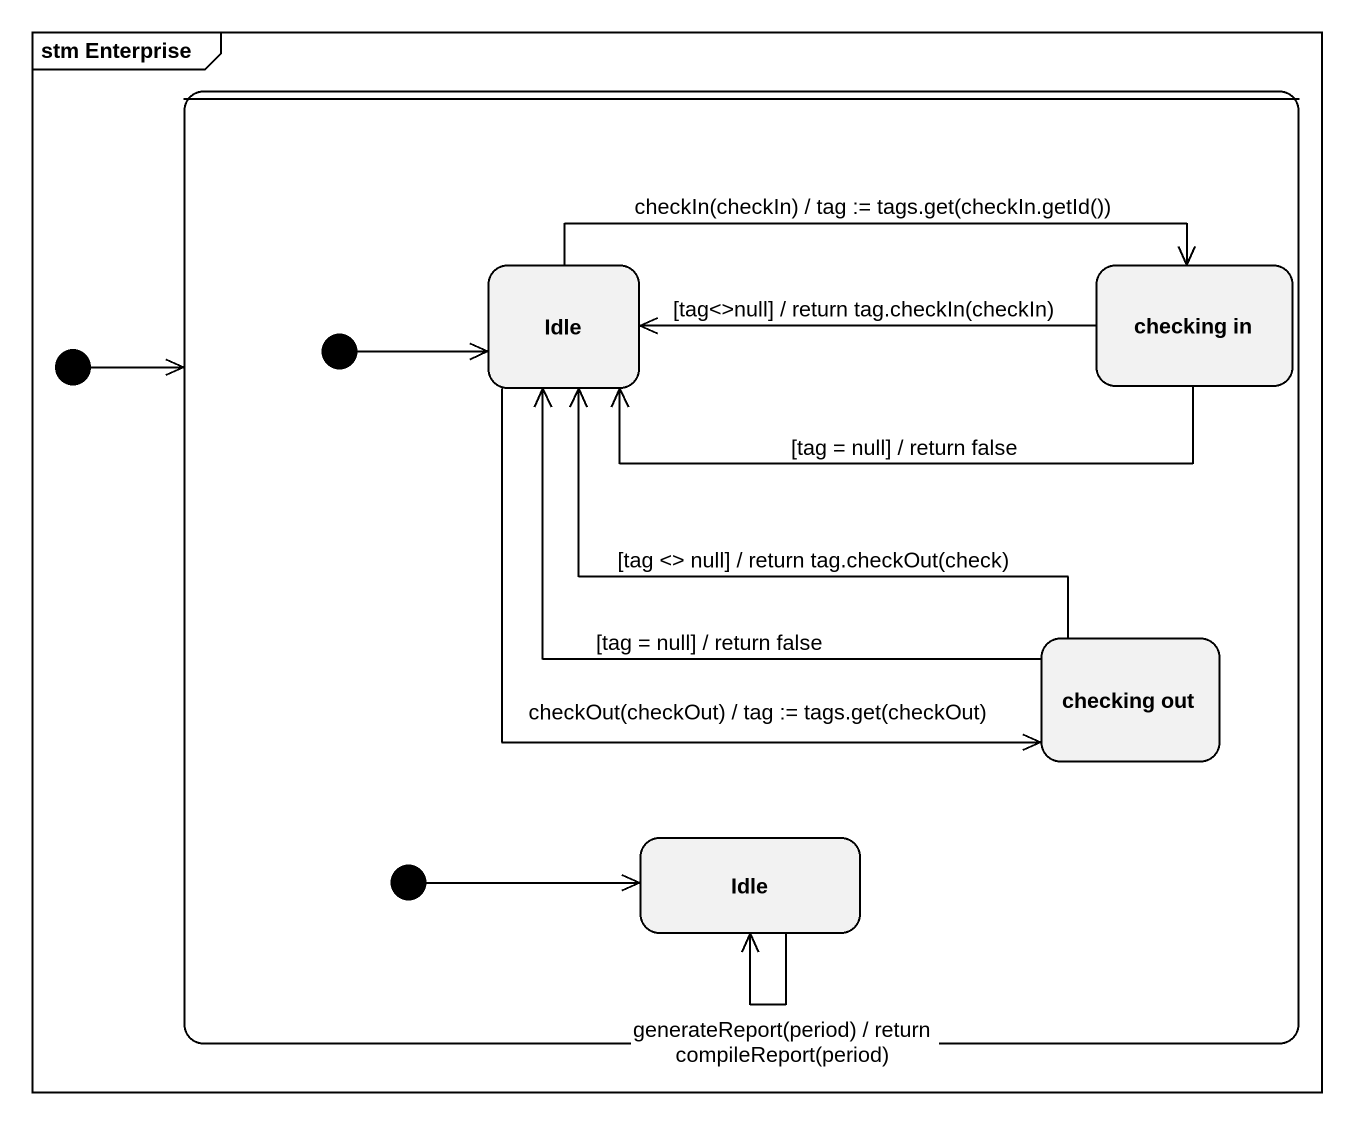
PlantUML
@startuml
mainframe stm Enterprise
hide empty description
state " " as state1 {
  state Idle
  state "checking in" as checking_in
  state initial2 <<start>>
  state "checking out" as checking_out
  state "Idle" as Idle_2
  state initial3 <<start>>
}
[*] -right-> state1
Idle -right-> checking_in : checkIn(checkIn) / tag := tags.get(checkIn.getId())
Idle --> checking_out : checkOut(checkOut) / tag := tags.get(checkOut)
checking_in -left-> Idle : [tag = null] / return false
checking_in -left-> Idle : [tag<>null] / return tag.checkIn(checkIn)
initial2 -right-> Idle
checking_out -up-> Idle : [tag <> null] / return tag.checkOut(check)
checking_out -up-> Idle : [tag = null] / return false
Idle_2 --> Idle_2 : generateReport(period) / return compileReport(period)
initial3 -right-> Idle_2
@enduml
